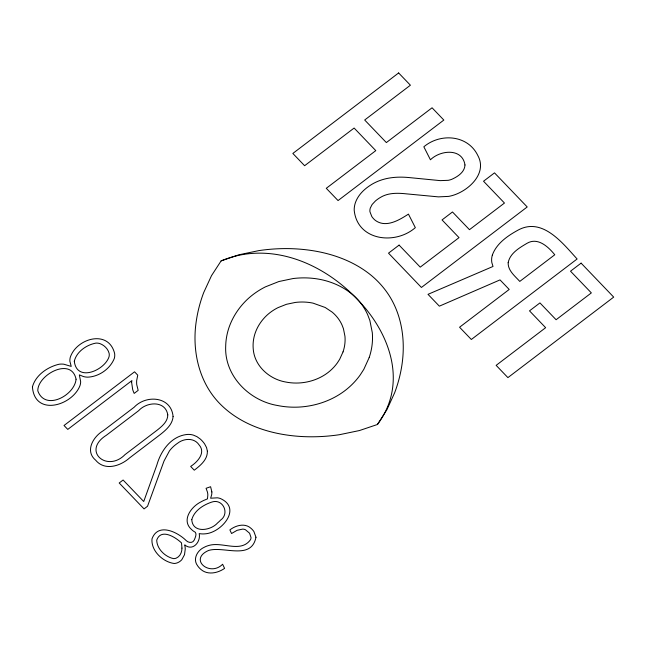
<?xml version="1.0" encoding="UTF-8"?>
<svg xmlns="http://www.w3.org/2000/svg" width="646" height="646" viewBox="0 0 646 646"><rect width="100%" height="100%" fill="white"/><g stroke="black" fill="none" stroke-linecap="round" stroke-linejoin="round"><path stroke-width="0.97" d="M377.434 424.487L386.954 409.612L394.69 392.663A165.885 143.662 -14.1 0 0 401.965 364.724C405.276 342.283 402.442 318.478 390.991 298.613A107.325 92.951 -14.1 0 0 370.917 275.115C348.485 256.938 319.253 249.509 290.829 248.662A162.631 140.844 -14.1 0 0 258.804 250.624L238.923 254.79L221.102 260.903L211.508 275.656L203.708 292.557A165.126 143.008 -14.1 0 0 196.368 320.553C191.765 349.736 198.548 381.729 219.543 403.379C242.226 426.748 275.567 435.977 307.334 436.744A165.844 143.622 -14.1 0 0 339.457 434.701L359.459 430.543L377.434 424.487A88.308 76.478 -14.1 0 0 389.062 402.886C402.078 365.547 383.118 325.455 356.883 298.856C328.814 269.406 288.124 248.694 246.643 253.975A84.901 73.523 -14.1 0 0 221.102 260.903M207.366 451.166C207.681 459.597 200.349 465.556 194.268 470.191L190.659 466.428C197.434 462.076 206.122 452.757 199.041 444.844C194.196 437.487 183.771 438.279 177.537 443.293A34.367 29.764 -14.1 0 0 173.015 446.927A32.381 28.044 -14.1 0 0 169.454 450.9L164.027 461.01L147.538 506.254L144.058 508.903L119.195 482.99L123.103 480.018L143.727 501.514L156.873 464.967C160.959 450.448 171.618 435.622 187.825 434.411A16.069 13.913 -14.1 0 1 193.412 435.138L196.917 436.639L200.203 438.973A33.326 28.86 -14.1 0 1 204.701 444.06L206.567 447.621L207.366 451.166M211.864 491.937L211.856 492.623A20.397 17.668 -14.1 0 1 211.678 494.666L210.628 498.211L217.387 497.816A13.913 12.048 -14.1 0 1 220.399 498.526C242.581 508.41 220.94 533.168 204.758 533.854A18.379 15.916 -14.1 0 1 200.607 533.798L199.202 533.588C201.019 541.881 192.621 551.716 184.724 544.853L184.926 545.87A28.109 24.346 -14.1 0 1 185.24 549.116L184.522 554.688L181.841 559.646A11.313 9.795 -14.1 0 1 178.982 562.028L177.803 562.634A8.576 7.429 -14.1 0 1 174.081 563.473C162.84 561.955 150.873 550.772 151.996 538.853C158.109 522.202 177.795 532.191 186.274 540.67C188.503 542.858 192.669 543.383 194.204 540.104C195.415 537.157 197.846 532.466 193.582 531.222A25.008 21.657 -14.1 0 1 191.273 529.244C181.235 520.046 191.369 506.617 200.874 501.926A48.28 41.812 -14.1 0 1 203.603 500.505L207.471 498.865L207.834 494.957A22.36 19.364 -14.1 0 0 207.479 492.163L206.074 488.295L210.604 486.721L211.864 491.937M74.298 361.259C76.801 382.569 104.684 370.36 109.029 356.786A10.393 9.004 -14.1 0 0 109.101 353.225C107.906 348.759 104.159 345.117 99.855 343.583A10.352 8.963 -14.1 0 0 95.907 343.107C86.604 344.819 76.535 351.658 74.298 361.259M508.16 262.704C507.861 270.65 514.999 276.084 519.772 281.414L554.769 254.774C548.438 246.95 537.948 237.009 527.193 243.211C519.489 247.749 509.985 253.208 508.16 262.704M255.969 537.246C251.391 560.639 223.815 545.846 208.658 550.432C188.269 559.25 209.893 577.185 222.604 564.249L224.598 568.375C217.799 573.172 207.528 575.376 200.769 569.32A22.65 19.614 -14.1 0 1 197.611 565.783C192.468 559.258 197.329 550.384 204.071 547.372A18.298 15.843 -14.1 0 1 208.262 545.644C221.933 541.033 240.595 553.509 250.503 539.709A7.066 6.121 -14.1 0 0 251.028 537.569L249.598 533.233L245.399 529.704A7.655 6.63 -14.1 0 0 242.662 529.106L237.074 530.318L231.559 533.523L229.887 529.914C235.709 525.36 244.907 522.743 250.987 528.315A21.31 18.459 -14.1 0 1 253.91 531.577L255.969 537.246M167.774 414.845C167.823 421.531 162.049 426.247 157.277 430.066L124.985 454.647C107.058 472.977 81.444 450.9 106.372 435.251L138.672 410.67C146.699 401.715 165.433 400.294 167.774 414.845M191.781 519.65C192.573 533.564 210.725 530.77 217.581 522.945A29.7 25.727 -14.1 0 0 220.512 520.175C230.146 513.449 222.765 498.034 211.525 502.168C203.215 504.962 194.171 510.752 191.781 519.65M76.067 379.226C74.637 395.425 45.067 411.405 37.815 390.846C37.387 374.898 71.383 356.398 76.067 379.226M181.946 548.107C181.994 552.088 180.202 556.424 176.35 558.071A5.919 5.128 -14.1 0 1 173.637 558.628C165.319 557.013 156.808 548.898 156.728 540.113C161.056 527.952 175.704 537.327 181.51 542.931L181.946 548.107M464.975 164.964C464.7 172.159 457.691 176.689 451.74 179.322A18.104 15.682 -14.1 0 1 448.235 180.315L440.297 180.63L408.845 177.545C399.147 176.624 389.15 177.141 379.929 180.509A42.959 37.202 -14.1 0 0 372.144 184.158C365.03 188.382 358.465 194.341 355.542 202.263A28.093 24.33 -14.1 0 0 354.194 210.152C357.165 240.732 395.134 245.351 415.33 227.642L408.442 214.109C399.155 220.125 386.082 228.078 375.488 220.504A21.867 18.944 -14.1 0 1 371.805 216.539L369.94 211.726A11.491 9.948 -14.1 0 1 370.287 208.109L372.12 204.507L375.431 200.971A32.074 27.778 -14.1 0 1 380.421 197.426C388.198 192.669 397.67 192.912 406.407 193.857L438.432 196.877L448.599 196.392A31.646 27.407 -14.1 0 0 454.348 194.898C469.779 189.609 487.375 172.765 477.806 155.484C467.825 134.804 440.346 132.866 423.841 146.795L430.438 159.796C440.233 150.034 462.375 147.805 464.975 164.964M131.598 382.206L132.688 389.57A45.099 39.059 -14.1 0 0 133.504 391.856L134.174 393.406L138.171 390.362L136.734 384.645A32.243 27.923 -14.1 0 1 136.686 380.502L137.743 375.156L134.546 371.821L64.019 425.496L67.773 429.404L131.937 380.575L131.598 382.206M32.429 386.857C34.545 416.573 71.698 406.116 79.862 385.953A16.433 14.228 -14.1 0 0 80.661 381.729L79.345 374.874L83.382 376.537A16.602 14.382 -14.1 0 0 87.808 377.159C99.024 376.658 110.183 368.874 114.31 358.425A15.286 13.243 -14.1 0 0 114.592 353.346C108.447 328.895 76.398 338.464 70.277 357.319A16.538 14.317 -14.1 0 0 69.889 361.284L71.213 366.403L63.857 364.215A16.594 14.373 -14.1 0 0 59.044 364.247C47.618 366.912 35.659 375.1 32.429 386.857M173.08 416.581C172.506 424.382 166.07 429.978 160.337 434.508L129.515 457.957C120.447 466.089 104.7 471.209 95.648 460.178C84.569 450.924 93.42 436.438 103.344 430.68L134.158 407.23C146.166 394.383 171.392 396.353 173.08 416.581M492.333 255.097L491.881 256.971A20.817 18.023 -14.1 0 0 491.856 262.656L493.003 266.467L428.007 294.334L439.361 306.164L500.028 279.896L509.201 289.456L459.572 327.231L471.338 339.489L577.12 258.989C562.924 243.566 542.608 216.822 518.181 230.049C507.708 235.766 496.548 243.372 492.333 255.097M343.042 351.876L339.659 359.329L337.374 362.874A45.979 39.826 -14.1 0 1 328.208 372.403C319.835 378.887 309.394 382.448 298.856 382.989A48.781 42.24 -14.1 0 1 285.572 381.996C269.301 379.129 254.387 365.919 253.224 348.832A48.66 42.143 -14.1 0 1 255.178 333.102C257.496 326.375 261.549 320.319 266.717 315.442A44.348 38.413 -14.1 0 1 277.966 307.657L286.428 304.306L295.287 302.441A48.62 42.111 -14.1 0 1 313.027 303.135L325.196 307.48L332.23 312.171A45.075 39.035 -14.1 0 1 342.057 325.083L343.446 328.733L344.964 336.34A48.192 41.74 -14.1 0 1 343.042 351.876M369.229 357.448L363.827 369.334L360.185 374.987A73.313 63.494 -14.1 0 1 345.553 390.184C332.189 400.544 315.539 406.221 298.71 407.093A77.77 67.346 -14.1 0 1 277.53 405.502C249.348 400.803 224.332 375.94 225.688 346.304A77.722 67.305 -14.1 0 1 229.015 327.49C232.721 316.758 239.181 307.092 247.426 299.316A70.802 61.313 -14.1 0 1 265.377 286.881L278.878 281.535L293.018 278.555A77.568 67.176 -14.1 0 1 321.328 279.661C334.644 282.512 347.378 288.819 356.883 298.686A72.142 62.476 -14.1 0 1 367.655 314.683L369.875 320.513L372.298 332.65A76.898 66.595 -14.1 0 1 369.221 357.44M398.639 72.95L292.848 153.449L304.613 165.715L354.121 128.045L375.786 150.631L326.278 188.301L338.052 200.567L443.834 120.059L432.069 107.793L386.356 142.58L364.691 120.003L410.404 85.207L398.639 72.95M399.091 245.109L388.512 253.159L421.418 287.462L527.209 206.962L494.505 172.87L483.531 181.227L504.461 203.046L469.464 229.685L452.483 211.977L442.042 219.923L459.023 237.631L420.239 267.145L399.091 245.109M581.101 263.132L570.515 271.191L591.348 292.904L556.093 319.738L539.943 302.909L529.502 310.855L545.644 327.683L496.144 365.353L507.909 377.619L613.7 297.112L581.101 263.132"/></g></svg>
